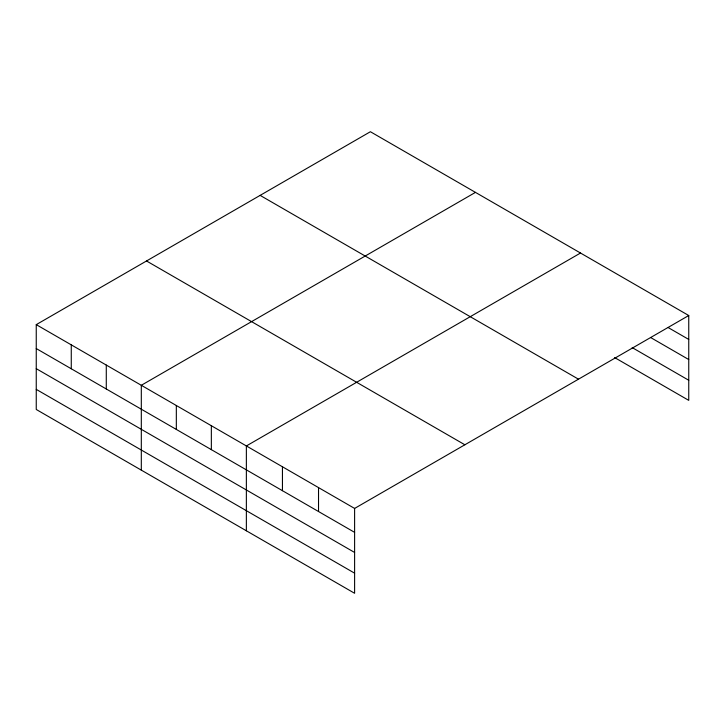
<?xml version="1.0" encoding="UTF-8"?>
<svg xmlns="http://www.w3.org/2000/svg" width="725" height="725" viewBox="0 0 725 725"><rect width="100%" height="100%" fill="white"/><g stroke="black" fill="none" stroke-linecap="round" stroke-linejoin="round"><path stroke-width="1.09" d="M614.637 357.579L688.75 400.363L688.75 315.52L370.393 131.723L36.25 324.637L36.25 409.48L354.607 593.277L354.607 508.433L36.25 324.637M475.455 192.379L141.312 385.292L141.312 470.135M580.507 253.025L246.364 445.947L246.364 530.791M354.607 508.433L688.75 315.52M668.269 327.618L688.75 339.436M650.724 337.587L688.75 359.546M632.191 347.601L688.75 380.263M260.13 195.378L578.487 379.184M146.513 260.973L464.87 444.778M36.25 348.553L354.607 532.358M36.25 368.663L354.607 552.459M36.25 389.37L354.607 573.176M318.529 487.608L318.529 511.524M282.442 466.773L282.442 490.689M211.347 425.729L211.347 449.645M176.329 405.511L176.329 429.427M106.285 365.074L106.285 388.99M71.267 344.855L71.267 368.771"/></g></svg>
